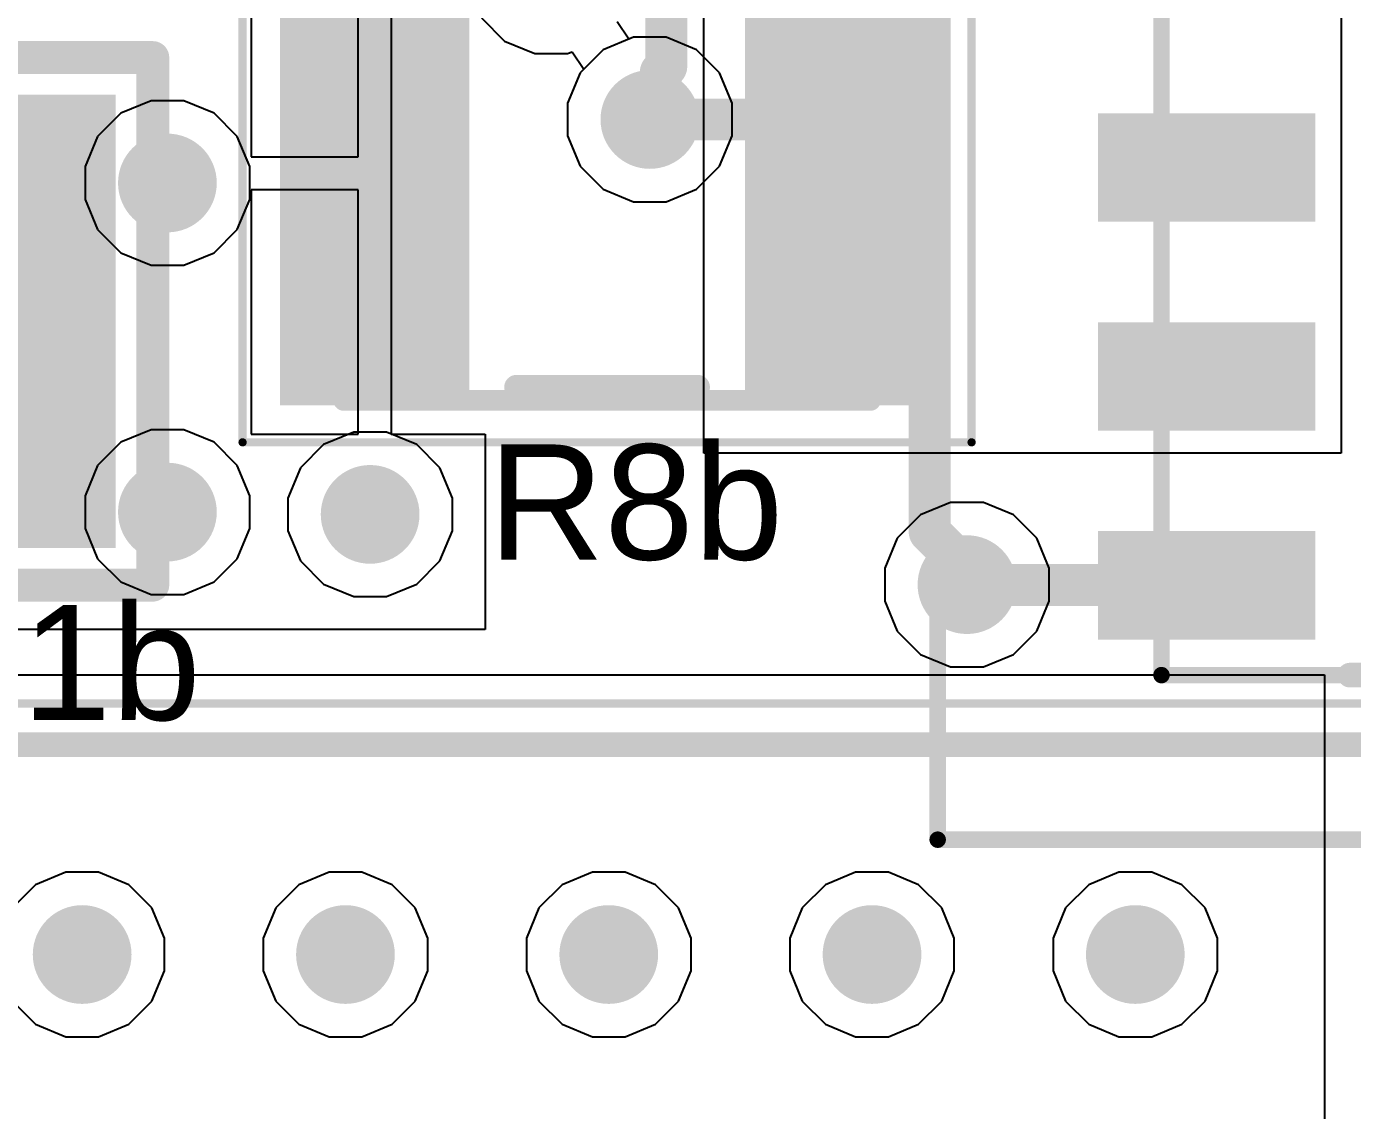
# Model space of a CAD drawing. Header units: inches. Extents: x 0 to 110, y 0 to 95.
# Drawn here: x 46.01 to 54.07, y 33.05 to 39.64 of the extents above; entities that cross this region are included whole.
import ezdxf

# ---------------------------------------------------------------- set-up
doc = ezdxf.new("R2010")
doc.units = ezdxf.units.IN
for name, color, linetype in [('Bottom Courtyard', 56, 'Continuous'), ('Bottom Layer', 5, 'Continuous'), ('Int1', 16, 'Continuous'), ('Int2', 76, 'Continuous'), ('Mechanical 13', 56, 'Continuous'), ('Panelize_Route Cutter Tool Detail', 56, 'Continuous'), ('Top Courtyard', 56, 'Continuous'), ('Top Layer', 1, 'Continuous'), ('Top Overlay', 2, 'Continuous'), ('Top Paste', 8, 'Continuous'), ('Top Solder', 216, 'Continuous'), ('Via Holes', 16, 'Continuous')]:
    doc.layers.add(name, color=color, linetype=linetype)
doc.styles.add('Arial', font='', dxfattribs={"height": 0.2})
doc.styles.get('Arial').set_extended_font_data('Arial')

# ---------------------------------------------------------------- blocks, each defined once
blk = doc.blocks.new('P____PAK_SO_8_734')
at = {"layer": 'Top Layer'}
for points in [[(-3.178, 0.94), (-1.908, 0.94), (-1.908, 0.33), (-3.178, 0.33)], [(-3.178, -0.33), (-1.908, -0.33), (-1.908, -0.94), (-3.178, -0.94)], [(-3.178, -1.6), (-1.908, -1.6), (-1.908, -2.21), (-3.178, -2.21)]]:
    blk.add_hatch(color=1, dxfattribs=at).paths.add_polyline_path(points)
at = {"layer": 'Top Paste'}
for points in [[(-3.178, 0.94), (-1.908, 0.94), (-1.908, 0.33), (-3.178, 0.33)], [(-3.178, -0.33), (-1.908, -0.33), (-1.908, -0.94), (-3.178, -0.94)], [(-3.178, -1.6), (-1.908, -1.6), (-1.908, -2.21), (-3.178, -2.21)]]:
    blk.add_hatch(color=8, dxfattribs=at).paths.add_polyline_path(points)
at = {"layer": 'Top Solder'}
for points in [[(-3.203, 0.965), (-1.883, 0.965), (-1.883, 0.305), (-3.203, 0.305)], [(-3.203, -0.305), (-1.883, -0.305), (-1.883, -0.965), (-3.203, -0.965)], [(-3.203, -1.575), (-1.883, -1.575), (-1.883, -2.235), (-3.203, -2.235)]]:
    blk.add_hatch(color=216, dxfattribs=at).paths.add_polyline_path(points)
at = {"layer": 'Mechanical 13'}
for points in [[(-2.818, -2.45, 0.1, 0.1, 0), (-2.818, 2.45, 0.1, 0.1, 0)], [(-2.818, -2.45, 0.1, 0.1, 0), (3.072, -2.45, 0.1, 0.1, 0)]]:
    blk.add_lwpolyline(points, format="xyseb", dxfattribs=at)
blk.add_lwpolyline([(-2.843, -2.45, 0.05, 0.05, 1), (-2.793, -2.45, 0.05, 0.05, 1)], format="xyseb", close=True, dxfattribs=at)
blk.add_lwpolyline([(-2.843, -2.45, 0.05, 0.05, 1), (-2.793, -2.45, 0.05, 0.05, 1)], format="xyseb", close=True, dxfattribs=at)
at = {"layer": 'Top Courtyard'}
for points in [[(-4.178, -3.45, 0.1, 0.1, 0), (-4.178, 3.45, 0.1, 0.1, 0)], [(-4.178, -3.45, 0.1, 0.1, 0), (4.432, -3.45, 0.1, 0.1, 0)]]:
    blk.add_lwpolyline(points, format="xyseb", dxfattribs=at)
blk.add_lwpolyline([(-4.203, -3.45, 0.05, 0.05, 1), (-4.153, -3.45, 0.05, 0.05, 1)], format="xyseb", close=True, dxfattribs=at)
blk.add_lwpolyline([(-4.203, -3.45, 0.05, 0.05, 1), (-4.153, -3.45, 0.05, 0.05, 1)], format="xyseb", close=True, dxfattribs=at)
at = {"layer": 'Top Overlay'}
blk.add_lwpolyline([(-1.673, -2.45, 0.15, 0.15, 0), (2.127, -2.45, 0.15, 0.15, 0)], format="xyseb", dxfattribs=at)
blk.add_lwpolyline([(-1.7105, -2.45, 0.075, 0.075, 1), (-1.6355, -2.45, 0.075, 0.075, 1)], format="xyseb", close=True, dxfattribs=at)
blk = doc.blocks.new('1210R_740')
at = {"layer": 'Top Layer'}
for points in [[(-1.963, 1.385), (-0.863, 1.385), (-0.863, -1.385), (-1.963, -1.385)], [(0.863, 1.385), (1.963, 1.385), (1.963, -1.385), (0.863, -1.385)]]:
    blk.add_hatch(color=1, dxfattribs=at).paths.add_polyline_path(points)
at = {"layer": 'Top Paste'}
for points in [[(-1.963, 1.385), (-0.863, 1.385), (-0.863, -1.385), (-1.963, -1.385)], [(0.863, 1.385), (1.963, 1.385), (1.963, -1.385), (0.863, -1.385)]]:
    blk.add_hatch(color=8, dxfattribs=at).paths.add_polyline_path(points)
at = {"layer": 'Top Solder'}
for points in [[(-1.988, 1.41), (-0.838, 1.41), (-0.838, -1.41), (-1.988, -1.41)], [(0.838, 1.41), (1.988, 1.41), (1.988, -1.41), (0.838, -1.41)]]:
    blk.add_hatch(color=216, dxfattribs=at).paths.add_polyline_path(points)
at = {"layer": 'Mechanical 13'}
for points in [[(-1.6, 1.38, 0.127, 0.127, 0), (1.6, 1.38, 0.127, 0.127, 0)], [(-1.6, -1.38, 0.127, 0.127, 0), (-1.6, 1.38, 0.127, 0.127, 0)], [(1.6, -1.38, 0.127, 0.127, 0), (1.6, 1.38, 0.127, 0.127, 0)], [(-1.6, -1.38, 0.127, 0.127, 0), (1.6, -1.38, 0.127, 0.127, 0)]]:
    blk.add_lwpolyline(points, format="xyseb", dxfattribs=at)
for points in [[(-1.6317, 1.38, 0.0635, 0.0635, 1), (-1.5682, 1.38, 0.0635, 0.0635, 1)], [(-1.6317, 1.38, 0.0635, 0.0635, 1), (-1.5682, 1.38, 0.0635, 0.0635, 1)], [(1.5682, 1.38, 0.0635, 0.0635, 1), (1.6317, 1.38, 0.0635, 0.0635, 1)], [(1.5682, 1.38, 0.0635, 0.0635, 1), (1.6317, 1.38, 0.0635, 0.0635, 1)], [(-1.6317, -1.38, 0.0635, 0.0635, 1), (-1.5682, -1.38, 0.0635, 0.0635, 1)], [(-1.6317, -1.38, 0.0635, 0.0635, 1), (-1.5682, -1.38, 0.0635, 0.0635, 1)], [(1.5682, -1.38, 0.0635, 0.0635, 1), (1.6317, -1.38, 0.0635, 0.0635, 1)], [(1.5682, -1.38, 0.0635, 0.0635, 1), (1.6317, -1.38, 0.0635, 0.0635, 1)]]:
    blk.add_lwpolyline(points, format="xyseb", close=True, dxfattribs=at)
at = {"layer": 'Top Courtyard'}
for points in [[(-2.215, 1.635, 0.05, 0.05, 0), (2.215, 1.635, 0.05, 0.05, 0)], [(-2.215, -1.635, 0.05, 0.05, 0), (-2.215, 1.635, 0.05, 0.05, 0)], [(2.215, -1.635, 0.05, 0.05, 0), (2.215, 1.635, 0.05, 0.05, 0)], [(-2.215, -1.635, 0.05, 0.05, 0), (2.215, -1.635, 0.05, 0.05, 0)]]:
    blk.add_lwpolyline(points, format="xyseb", dxfattribs=at)
for points in [[(-2.2275, 1.635, 0.025, 0.025, 1), (-2.2025, 1.635, 0.025, 0.025, 1)], [(-2.2275, 1.635, 0.025, 0.025, 1), (-2.2025, 1.635, 0.025, 0.025, 1)], [(2.2025, 1.635, 0.025, 0.025, 1), (2.2275, 1.635, 0.025, 0.025, 1)], [(2.2025, 1.635, 0.025, 0.025, 1), (2.2275, 1.635, 0.025, 0.025, 1)], [(-2.2275, -1.635, 0.025, 0.025, 1), (-2.2025, -1.635, 0.025, 0.025, 1)], [(-2.2275, -1.635, 0.025, 0.025, 1), (-2.2025, -1.635, 0.025, 0.025, 1)], [(2.2025, -1.635, 0.025, 0.025, 1), (2.2275, -1.635, 0.025, 0.025, 1)], [(2.2025, -1.635, 0.025, 0.025, 1), (2.2275, -1.635, 0.025, 0.025, 1)]]:
    blk.add_lwpolyline(points, format="xyseb", close=True, dxfattribs=at)
at = {"layer": 'Top Overlay'}
for points in [[(-0.55, 1.3, 0.15, 0.15, 0), (0.55, 1.3, 0.15, 0.15, 0)], [(-0.55, -1.3, 0.15, 0.15, 0), (0.55, -1.3, 0.15, 0.15, 0)]]:
    blk.add_lwpolyline(points, format="xyseb", dxfattribs=at)
for points in [[(-0.5875, 1.3, 0.075, 0.075, 1), (-0.5125, 1.3, 0.075, 0.075, 1)], [(0.5125, 1.3, 0.075, 0.075, 1), (0.5875, 1.3, 0.075, 0.075, 1)], [(-0.5875, -1.3, 0.075, 0.075, 1), (-0.5125, -1.3, 0.075, 0.075, 1)], [(0.5125, -1.3, 0.075, 0.075, 1), (0.5875, -1.3, 0.075, 0.075, 1)]]:
    blk.add_lwpolyline(points, format="xyseb", close=True, dxfattribs=at)
blk = doc.blocks.new('SPRH127_747')
at = {"layer": 'Mechanical 13'}
blk.add_lwpolyline([(6.604, -6.477, 0.127, 0.127, 0), (-6.096, -6.477, 0.127, 0.127, 0)], format="xyseb", dxfattribs=at)
at = {"layer": 'Top Courtyard'}
blk.add_lwpolyline([(6.904, -6.727, 0.05, 0.05, 0), (-6.396, -6.727, 0.05, 0.05, 0)], format="xyseb", dxfattribs=at)
at = {"layer": 'Top Overlay'}
blk.add_lwpolyline([(6.604, -6.477, 0.15, 0.15, 0), (-6.096, -6.477, 0.15, 0.15, 0)], format="xyseb", dxfattribs=at)
blk = doc.blocks.new('1210C_761')
at = {"layer": 'Top Layer'}
for points in [[(-2.1021, 1.3531), (-1.1479, 1.3531), (-1.1479, -1.3531), (-2.1021, -1.3531)], [(1.1479, 1.3531), (2.1021, 1.3531), (2.1021, -1.3531), (1.1479, -1.3531)]]:
    blk.add_hatch(color=1, dxfattribs=at).paths.add_polyline_path(points)
at = {"layer": 'Top Paste'}
for points in [[(-2.1021, 1.3531), (-1.1479, 1.3531), (-1.1479, -1.3531), (-2.1021, -1.3531)], [(1.1479, 1.3531), (2.1021, 1.3531), (2.1021, -1.3531), (1.1479, -1.3531)]]:
    blk.add_hatch(color=8, dxfattribs=at).paths.add_polyline_path(points)
at = {"layer": 'Top Solder'}
for points in [[(-2.1271, 1.3781), (-1.1229, 1.3781), (-1.1229, -1.3781), (-2.1271, -1.3781)], [(1.1229, 1.3781), (2.1271, 1.3781), (2.1271, -1.3781), (1.1229, -1.3781)]]:
    blk.add_hatch(color=216, dxfattribs=at).paths.add_polyline_path(points)
at = {"layer": 'Bottom Courtyard'}
for points in [[(0, 0.5, 0.1, 0.1, 0), (0, -0.5, 0.1, 0.1, 0)], [(0.5, 0, 0.1, 0.1, 0), (-0.5, 0, 0.1, 0.1, 0)]]:
    blk.add_lwpolyline(points, format="xyseb", dxfattribs=at)
for points in [[(-0.025, 0.5, 0.05, 0.05, 1), (0.025, 0.5, 0.05, 0.05, 1)], [(-0.525, 0, 0.05, 0.05, 1), (-0.475, 0, 0.05, 0.05, 1)], [(0.475, 0, 0.05, 0.05, 1), (0.525, 0, 0.05, 0.05, 1)], [(-0.025, -0.5, 0.05, 0.05, 1), (0.025, -0.5, 0.05, 0.05, 1)]]:
    blk.add_lwpolyline(points, format="xyseb", close=True, dxfattribs=at)
at = {"layer": 'Mechanical 13'}
for points in [[(1.6, 1.25, 0.2, 0.2, 0), (-1.6, 1.25, 0.2, 0.2, 0)], [(-1.6, 1.25, 0.2, 0.2, 0), (-1.6, -1.25, 0.2, 0.2, 0)], [(1.6, 1.25, 0.2, 0.2, 0), (1.6, -1.25, 0.2, 0.2, 0)], [(1.6, -1.25, 0.2, 0.2, 0), (-1.6, -1.25, 0.2, 0.2, 0)]]:
    blk.add_lwpolyline(points, format="xyseb", dxfattribs=at)
for points in [[(-1.65, 1.25, 0.1, 0.1, 1), (-1.55, 1.25, 0.1, 0.1, 1)], [(-1.65, 1.25, 0.1, 0.1, 1), (-1.55, 1.25, 0.1, 0.1, 1)], [(1.55, 1.25, 0.1, 0.1, 1), (1.65, 1.25, 0.1, 0.1, 1)], [(1.55, 1.25, 0.1, 0.1, 1), (1.65, 1.25, 0.1, 0.1, 1)], [(-1.65, -1.25, 0.1, 0.1, 1), (-1.55, -1.25, 0.1, 0.1, 1)], [(-1.65, -1.25, 0.1, 0.1, 1), (-1.55, -1.25, 0.1, 0.1, 1)], [(1.55, -1.25, 0.1, 0.1, 1), (1.65, -1.25, 0.1, 0.1, 1)], [(1.55, -1.25, 0.1, 0.1, 1), (1.65, -1.25, 0.1, 0.1, 1)]]:
    blk.add_lwpolyline(points, format="xyseb", close=True, dxfattribs=at)
at = {"layer": 'Panelize_Route Cutter Tool Detail'}
for points in [[(2.3521, 1.6031, 0.2, 0.2, 0), (-2.3521, 1.6031, 0.2, 0.2, 0)], [(-2.3521, 1.6031, 0.2, 0.2, 0), (-2.3521, -1.6031, 0.2, 0.2, 0)], [(2.3521, 1.6031, 0.2, 0.2, 0), (2.3521, -1.6031, 0.2, 0.2, 0)], [(2.3521, -1.6031, 0.2, 0.2, 0), (-2.3521, -1.6031, 0.2, 0.2, 0)]]:
    blk.add_lwpolyline(points, format="xyseb", dxfattribs=at)
for points in [[(-2.4021, 1.6031, 0.1, 0.1, 1), (-2.3021, 1.6031, 0.1, 0.1, 1)], [(-2.4021, 1.6031, 0.1, 0.1, 1), (-2.3021, 1.6031, 0.1, 0.1, 1)], [(2.3021, 1.6031, 0.1, 0.1, 1), (2.4021, 1.6031, 0.1, 0.1, 1)], [(2.3021, 1.6031, 0.1, 0.1, 1), (2.4021, 1.6031, 0.1, 0.1, 1)], [(-2.4021, -1.6031, 0.1, 0.1, 1), (-2.3021, -1.6031, 0.1, 0.1, 1)], [(-2.4021, -1.6031, 0.1, 0.1, 1), (-2.3021, -1.6031, 0.1, 0.1, 1)], [(2.3021, -1.6031, 0.1, 0.1, 1), (2.4021, -1.6031, 0.1, 0.1, 1)], [(2.3021, -1.6031, 0.1, 0.1, 1), (2.4021, -1.6031, 0.1, 0.1, 1)]]:
    blk.add_lwpolyline(points, format="xyseb", close=True, dxfattribs=at)
at = {"layer": 'Top Courtyard'}
for points in [[(2.3521, 1.6031, 0.2, 0.2, 0), (-2.3521, 1.6031, 0.2, 0.2, 0)], [(-2.3521, 1.6031, 0.2, 0.2, 0), (-2.3521, -1.6031, 0.2, 0.2, 0)], [(2.3521, 1.6031, 0.2, 0.2, 0), (2.3521, -1.6031, 0.2, 0.2, 0)], [(2.3521, -1.6031, 0.2, 0.2, 0), (-2.3521, -1.6031, 0.2, 0.2, 0)]]:
    blk.add_lwpolyline(points, format="xyseb", dxfattribs=at)
for points in [[(-2.4021, 1.6031, 0.1, 0.1, 1), (-2.3021, 1.6031, 0.1, 0.1, 1)], [(-2.4021, 1.6031, 0.1, 0.1, 1), (-2.3021, 1.6031, 0.1, 0.1, 1)], [(2.3021, 1.6031, 0.1, 0.1, 1), (2.4021, 1.6031, 0.1, 0.1, 1)], [(2.3021, 1.6031, 0.1, 0.1, 1), (2.4021, 1.6031, 0.1, 0.1, 1)], [(-2.4021, -1.6031, 0.1, 0.1, 1), (-2.3021, -1.6031, 0.1, 0.1, 1)], [(-2.4021, -1.6031, 0.1, 0.1, 1), (-2.3021, -1.6031, 0.1, 0.1, 1)], [(2.3021, -1.6031, 0.1, 0.1, 1), (2.4021, -1.6031, 0.1, 0.1, 1)], [(2.3021, -1.6031, 0.1, 0.1, 1), (2.4021, -1.6031, 0.1, 0.1, 1)]]:
    blk.add_lwpolyline(points, format="xyseb", close=True, dxfattribs=at)
at = {"layer": 'Top Overlay'}
for points in [[(0.75, 1.275, 0.15, 0.15, 0), (-0.75, 1.275, 0.15, 0.15, 0)], [(0, 0.925, 0.15, 0.15, 0), (0, 0, 0.15, 0.15, 0)], [(0, 0, 0.15, 0.15, 0), (0, -0.925, 0.15, 0.15, 0)], [(0.75, -1.275, 0.15, 0.15, 0), (-0.75, -1.275, 0.15, 0.15, 0)]]:
    blk.add_lwpolyline(points, format="xyseb", dxfattribs=at)
for points in [[(-0.7875, 1.275, 0.075, 0.075, 1), (-0.7125, 1.275, 0.075, 0.075, 1)], [(0.7125, 1.275, 0.075, 0.075, 1), (0.7875, 1.275, 0.075, 0.075, 1)], [(-0.0375, 0.925, 0.075, 0.075, 1), (0.0375, 0.925, 0.075, 0.075, 1)], [(-0.0375, 0, 0.075, 0.075, 1), (0.0375, 0, 0.075, 0.075, 1)], [(-0.0375, 0, 0.075, 0.075, 1), (0.0375, 0, 0.075, 0.075, 1)], [(-0.0375, -0.925, 0.075, 0.075, 1), (0.0375, -0.925, 0.075, 0.075, 1)], [(-0.7875, -1.275, 0.075, 0.075, 1), (-0.7125, -1.275, 0.075, 0.075, 1)], [(0.7125, -1.275, 0.075, 0.075, 1), (0.7875, -1.275, 0.075, 0.075, 1)]]:
    blk.add_lwpolyline(points, format="xyseb", close=True, dxfattribs=at)
at = {"layer": 'Panelize_Route Cutter Tool Detail', "style": 'Arial'}
blk.add_text('C11b', height=1, dxfattribs=at).set_placement((0, 0.0111))

msp = doc.modelspace()

# ---------------------------------------------------------------- hatches: boundary and pattern name
at = {"layer": 'Bottom Layer'}
h = msp.add_hatch(color=5, dxfattribs=at)
edge = h.paths.add_edge_path()
edge.add_arc((49.8, 39.075), 0.3, 0, 360)
h = msp.add_hatch(color=5, dxfattribs=at)
edge = h.paths.add_edge_path()
edge.add_arc((46.868, 38.689), 0.3, 0, 360)
h = msp.add_hatch(color=5, dxfattribs=at)
edge = h.paths.add_edge_path()
edge.add_arc((46.868, 36.689), 0.3, 0, 360)
h = msp.add_hatch(color=5, dxfattribs=at)
edge = h.paths.add_edge_path()
edge.add_arc((48.1, 36.675), 0.3, 0, 360)
h = msp.add_hatch(color=5, dxfattribs=at)
edge = h.paths.add_edge_path()
edge.add_arc((51.727, 36.248), 0.3, 0, 360)
h = msp.add_hatch(color=5, dxfattribs=at)
edge = h.paths.add_edge_path()
edge.add_arc((46.35, 34), 0.3, 0, 360)
h = msp.add_hatch(color=5, dxfattribs=at)
edge = h.paths.add_edge_path()
edge.add_arc((47.95, 34), 0.3, 0, 360)
h = msp.add_hatch(color=5, dxfattribs=at)
edge = h.paths.add_edge_path()
edge.add_arc((49.55, 34), 0.3, 0, 360)
h = msp.add_hatch(color=5, dxfattribs=at)
edge = h.paths.add_edge_path()
edge.add_arc((51.15, 34), 0.3, 0, 360)
h = msp.add_hatch(color=5, dxfattribs=at)
edge = h.paths.add_edge_path()
edge.add_arc((52.75, 34), 0.3, 0, 360)
at = {"layer": 'Int1'}
h = msp.add_hatch(color=16, dxfattribs=at)
edge = h.paths.add_edge_path()
edge.add_arc((49.8, 39.075), 0.3, 0, 360)
h = msp.add_hatch(color=16, dxfattribs=at)
edge = h.paths.add_edge_path()
edge.add_arc((46.868, 38.689), 0.3, 0, 360)
h = msp.add_hatch(color=16, dxfattribs=at)
edge = h.paths.add_edge_path()
edge.add_arc((46.868, 36.689), 0.3, 0, 360)
h = msp.add_hatch(color=16, dxfattribs=at)
edge = h.paths.add_edge_path()
edge.add_arc((48.1, 36.675), 0.3, 0, 360)
h = msp.add_hatch(color=16, dxfattribs=at)
edge = h.paths.add_edge_path()
edge.add_arc((51.727, 36.248), 0.3, 0, 360)
h = msp.add_hatch(color=16, dxfattribs=at)
edge = h.paths.add_edge_path()
edge.add_arc((46.35, 34), 0.3, 0, 360)
h = msp.add_hatch(color=16, dxfattribs=at)
edge = h.paths.add_edge_path()
edge.add_arc((47.95, 34), 0.3, 0, 360)
h = msp.add_hatch(color=16, dxfattribs=at)
edge = h.paths.add_edge_path()
edge.add_arc((49.55, 34), 0.3, 0, 360)
h = msp.add_hatch(color=16, dxfattribs=at)
edge = h.paths.add_edge_path()
edge.add_arc((51.15, 34), 0.3, 0, 360)
h = msp.add_hatch(color=16, dxfattribs=at)
edge = h.paths.add_edge_path()
edge.add_arc((52.75, 34), 0.3, 0, 360)
at = {"layer": 'Int2'}
h = msp.add_hatch(color=76, dxfattribs=at)
edge = h.paths.add_edge_path()
edge.add_arc((49.8, 39.075), 0.3, 0, 360)
h = msp.add_hatch(color=76, dxfattribs=at)
edge = h.paths.add_edge_path()
edge.add_arc((46.868, 38.689), 0.3, 0, 360)
h = msp.add_hatch(color=76, dxfattribs=at)
edge = h.paths.add_edge_path()
edge.add_arc((46.868, 36.689), 0.3, 0, 360)
h = msp.add_hatch(color=76, dxfattribs=at)
edge = h.paths.add_edge_path()
edge.add_arc((48.1, 36.675), 0.3, 0, 360)
h = msp.add_hatch(color=76, dxfattribs=at)
edge = h.paths.add_edge_path()
edge.add_arc((51.727, 36.248), 0.3, 0, 360)
h = msp.add_hatch(color=76, dxfattribs=at)
edge = h.paths.add_edge_path()
edge.add_arc((46.35, 34), 0.3, 0, 360)
h = msp.add_hatch(color=76, dxfattribs=at)
edge = h.paths.add_edge_path()
edge.add_arc((47.95, 34), 0.3, 0, 360)
h = msp.add_hatch(color=76, dxfattribs=at)
edge = h.paths.add_edge_path()
edge.add_arc((49.55, 34), 0.3, 0, 360)
h = msp.add_hatch(color=76, dxfattribs=at)
edge = h.paths.add_edge_path()
edge.add_arc((51.15, 34), 0.3, 0, 360)
h = msp.add_hatch(color=76, dxfattribs=at)
edge = h.paths.add_edge_path()
edge.add_arc((52.75, 34), 0.3, 0, 360)
at = {"layer": 'Top Layer'}
h = msp.add_hatch(color=1, dxfattribs=at)
edge = h.paths.add_edge_path()
edge.add_arc((49.8, 39.075), 0.3, 0, 360)
h = msp.add_hatch(color=1, dxfattribs=at)
edge = h.paths.add_edge_path()
edge.add_arc((46.868, 38.689), 0.3, 0, 360)
h = msp.add_hatch(color=1, dxfattribs=at)
edge = h.paths.add_edge_path()
edge.add_arc((46.868, 36.689), 0.3, 0, 360)
h = msp.add_hatch(color=1, dxfattribs=at)
edge = h.paths.add_edge_path()
edge.add_arc((48.1, 36.675), 0.3, 0, 360)
h = msp.add_hatch(color=1, dxfattribs=at)
edge = h.paths.add_edge_path()
edge.add_arc((51.727, 36.248), 0.3, 0, 360)
h = msp.add_hatch(color=1, dxfattribs=at)
edge = h.paths.add_edge_path()
edge.add_arc((46.35, 34), 0.3, 0, 360)
h = msp.add_hatch(color=1, dxfattribs=at)
edge = h.paths.add_edge_path()
edge.add_arc((47.95, 34), 0.3, 0, 360)
h = msp.add_hatch(color=1, dxfattribs=at)
edge = h.paths.add_edge_path()
edge.add_arc((49.55, 34), 0.3, 0, 360)
h = msp.add_hatch(color=1, dxfattribs=at)
edge = h.paths.add_edge_path()
edge.add_arc((51.15, 34), 0.3, 0, 360)
h = msp.add_hatch(color=1, dxfattribs=at)
edge = h.paths.add_edge_path()
edge.add_arc((52.75, 34), 0.3, 0, 360)
at = {"layer": 'Via Holes'}
h = msp.add_hatch(color=7, dxfattribs=at)
edge = h.paths.add_edge_path()
edge.add_arc((49.8, 39.075), 0.15, 0, 360)
h = msp.add_hatch(color=7, dxfattribs=at)
edge = h.paths.add_edge_path()
edge.add_arc((46.868, 38.689), 0.15, 0, 360)
h = msp.add_hatch(color=7, dxfattribs=at)
edge = h.paths.add_edge_path()
edge.add_arc((46.868, 36.689), 0.15, 0, 360)
h = msp.add_hatch(color=7, dxfattribs=at)
edge = h.paths.add_edge_path()
edge.add_arc((48.1, 36.675), 0.15, 0, 360)
h = msp.add_hatch(color=7, dxfattribs=at)
edge = h.paths.add_edge_path()
edge.add_arc((51.727, 36.248), 0.15, 0, 360)
h = msp.add_hatch(color=7, dxfattribs=at)
edge = h.paths.add_edge_path()
edge.add_arc((46.35, 34), 0.15, 0, 360)
h = msp.add_hatch(color=7, dxfattribs=at)
edge = h.paths.add_edge_path()
edge.add_arc((47.95, 34), 0.15, 0, 360)
h = msp.add_hatch(color=7, dxfattribs=at)
edge = h.paths.add_edge_path()
edge.add_arc((49.55, 34), 0.15, 0, 360)
h = msp.add_hatch(color=7, dxfattribs=at)
edge = h.paths.add_edge_path()
edge.add_arc((51.15, 34), 0.15, 0, 360)
h = msp.add_hatch(color=7, dxfattribs=at)
edge = h.paths.add_edge_path()
edge.add_arc((52.75, 34), 0.15, 0, 360)

# ---------------------------------------------------------------- linework, layer by layer
at = {"layer": 'Bottom Layer'}
for points in [[(49.9, 39.3968, 0.254, 0.254, 0), (49.9, 49.475, 0.254, 0.254, 0)], [(51.5, 36.5686, 0.254, 0.254, 0), (51.5, 49.375, 0.254, 0.254, 0)], [(49.8662, 39.363, 0.254, 0.254, 0), (49.9, 39.3968, 0.254, 0.254, 0)], [(49.8662, 39.1412, 0.254, 0.254, 0), (49.8662, 39.363, 0.254, 0.254, 0)], [(49.8, 39.075, 0.254, 0.254, 0), (49.8662, 39.1412, 0.254, 0.254, 0)], [(51.5, 36.5686, 0.254, 0.254, 0), (51.727, 36.3416, 0.254, 0.254, 0)], [(51.727, 36.248, 0.254, 0.254, 0), (51.727, 36.3416, 0.254, 0.254, 0)]]:
    msp.add_lwpolyline(points, format="xyseb", dxfattribs=at)
for points in [[(49.8027, 39.363, 0.127, 0.127, 1), (49.9297, 39.363, 0.127, 0.127, 1)], [(49.8027, 39.363, 0.127, 0.127, 1), (49.9297, 39.363, 0.127, 0.127, 1)], [(49.8365, 39.3968, 0.127, 0.127, 1), (49.9635, 39.3968, 0.127, 0.127, 1)], [(49.8365, 39.3968, 0.127, 0.127, 1), (49.9635, 39.3968, 0.127, 0.127, 1)], [(49.8027, 39.1412, 0.127, 0.127, 1), (49.9297, 39.1412, 0.127, 0.127, 1)], [(49.8027, 39.1412, 0.127, 0.127, 1), (49.9297, 39.1412, 0.127, 0.127, 1)], [(49.7365, 39.075, 0.127, 0.127, 1), (49.8635, 39.075, 0.127, 0.127, 1)], [(51.4365, 36.5686, 0.127, 0.127, 1), (51.5635, 36.5686, 0.127, 0.127, 1)], [(51.4365, 36.5686, 0.127, 0.127, 1), (51.5635, 36.5686, 0.127, 0.127, 1)], [(51.6635, 36.3416, 0.127, 0.127, 1), (51.7905, 36.3416, 0.127, 0.127, 1)], [(51.6635, 36.3416, 0.127, 0.127, 1), (51.7905, 36.3416, 0.127, 0.127, 1)], [(51.6635, 36.248, 0.127, 0.127, 1), (51.7905, 36.248, 0.127, 0.127, 1)]]:
    msp.add_lwpolyline(points, format="xyseb", close=True, dxfattribs=at)
at = {"layer": 'Int1'}
for p, q in [((48.7761, 39.6918), (48.9168, 39.5511)), ((49.6721, 39.5632), (49.6013, 39.6692)), ((49.7006, 39.575), (49.6721, 39.5632)), ((49.8995, 39.575), (49.7006, 39.575)), ((50.0832, 39.4989), (49.8995, 39.575)), ((48.9168, 39.5511), (49.1006, 39.475)), ((49.2995, 39.475), (49.3279, 39.4868)), ((49.3279, 39.4868), (49.3987, 39.3808)), ((50.2239, 39.3582), (50.0832, 39.4989)), ((49.1006, 39.475), (49.2995, 39.475)), ((49.3761, 39.3582), (49.3, 39.1745)), ((49.3987, 39.3808), (49.3761, 39.3582)), ((50.3, 39.1745), (50.2239, 39.3582)), ((46.7686, 39.189), (46.5848, 39.1129)), ((46.9675, 39.189), (46.7686, 39.189)), ((47.1513, 39.1129), (46.9675, 39.189)), ((49.3, 39.1745), (49.3, 38.9756)), ((50.3, 38.9756), (50.3, 39.1745)), ((46.5848, 39.1129), (46.4442, 38.9723)), ((47.2919, 38.9723), (47.1513, 39.1129)), ((46.4442, 38.9723), (46.368, 38.7885)), ((47.368, 38.7885), (47.2919, 38.9723)), ((49.3, 38.9756), (49.3761, 38.7918)), ((50.2239, 38.7918), (50.3, 38.9756)), ((46.368, 38.7885), (46.368, 38.5896)), ((47.368, 38.5896), (47.368, 38.7885)), ((49.3761, 38.7918), (49.5168, 38.6511)), ((50.0832, 38.6511), (50.2239, 38.7918)), ((49.5168, 38.6511), (49.7006, 38.575)), ((49.8995, 38.575), (50.0832, 38.6511)), ((46.368, 38.5896), (46.4442, 38.4058)), ((47.2919, 38.4058), (47.368, 38.5896)), ((49.7006, 38.575), (49.8995, 38.575)), ((46.4442, 38.4058), (46.5848, 38.2651)), ((47.1513, 38.2651), (47.2919, 38.4058)), ((46.5848, 38.2651), (46.7686, 38.189)), ((46.9675, 38.189), (47.1513, 38.2651)), ((46.7686, 38.189), (46.9675, 38.189)), ((46.7686, 37.189), (46.5848, 37.1129)), ((46.9675, 37.189), (46.7686, 37.189)), ((47.1513, 37.1129), (46.9675, 37.189)), ((48.0006, 37.175), (47.8168, 37.0989)), ((48.1995, 37.175), (48.0006, 37.175)), ((48.3832, 37.0989), (48.1995, 37.175)), ((46.5848, 37.1129), (46.4442, 36.9723)), ((47.2919, 36.9723), (47.1513, 37.1129)), ((47.8168, 37.0989), (47.6761, 36.9582)), ((48.5239, 36.9582), (48.3832, 37.0989)), ((46.4442, 36.9723), (46.368, 36.7885)), ((47.368, 36.7885), (47.2919, 36.9723)), ((47.6761, 36.9582), (47.6, 36.7745)), ((48.6, 36.7745), (48.5239, 36.9582)), ((46.368, 36.7885), (46.368, 36.5896)), ((47.368, 36.5896), (47.368, 36.7885)), ((47.6, 36.7745), (47.6, 36.5756)), ((48.6, 36.5756), (48.6, 36.7745)), ((51.6276, 36.748), (51.4438, 36.6719)), ((51.8265, 36.748), (51.6276, 36.748)), ((52.0102, 36.6719), (51.8265, 36.748)), ((51.4438, 36.6719), (51.3031, 36.5312)), ((52.1509, 36.5312), (52.0102, 36.6719)), ((46.368, 36.5896), (46.4442, 36.4058)), ((47.2919, 36.4058), (47.368, 36.5896)), ((47.6, 36.5756), (47.6761, 36.3918)), ((48.5239, 36.3918), (48.6, 36.5756)), ((51.3031, 36.5312), (51.227, 36.3475)), ((52.227, 36.3475), (52.1509, 36.5312)), ((46.4442, 36.4058), (46.5848, 36.2651)), ((47.1513, 36.2651), (47.2919, 36.4058)), ((47.6761, 36.3918), (47.8168, 36.2511)), ((48.3832, 36.2511), (48.5239, 36.3918)), ((51.227, 36.3475), (51.227, 36.1485)), ((52.227, 36.1485), (52.227, 36.3475)), ((46.5848, 36.2651), (46.7686, 36.189)), ((46.9675, 36.189), (47.1513, 36.2651)), ((46.7686, 36.189), (46.9675, 36.189)), ((47.8168, 36.2511), (48.0006, 36.175)), ((48.1995, 36.175), (48.3832, 36.2511)), ((48.0006, 36.175), (48.1995, 36.175)), ((51.227, 36.1485), (51.3031, 35.9648)), ((52.1509, 35.9648), (52.227, 36.1485)), ((51.3031, 35.9648), (51.4438, 35.8241)), ((52.0102, 35.8241), (52.1509, 35.9648)), ((51.4438, 35.8241), (51.6276, 35.748)), ((51.8265, 35.748), (52.0102, 35.8241)), ((51.6276, 35.748), (51.8265, 35.748))]:
    msp.add_line(p, q, dxfattribs=at)
at = {"layer": 'Int2'}
for p, q in [((49.7006, 39.575), (49.5168, 39.4989)), ((49.8995, 39.575), (49.7006, 39.575)), ((50.0832, 39.4989), (49.8995, 39.575)), ((49.5168, 39.4989), (49.3761, 39.3582)), ((50.2239, 39.3582), (50.0832, 39.4989)), ((49.3761, 39.3582), (49.3, 39.1745)), ((50.3, 39.1745), (50.2239, 39.3582)), ((49.3, 39.1745), (49.3, 38.9756)), ((50.3, 38.9756), (50.3, 39.1745)), ((49.3, 38.9756), (49.3761, 38.7918)), ((50.2239, 38.7918), (50.3, 38.9756)), ((49.3761, 38.7918), (49.5168, 38.6511)), ((50.0832, 38.6511), (50.2239, 38.7918)), ((49.5168, 38.6511), (49.7006, 38.575)), ((49.8995, 38.575), (50.0832, 38.6511)), ((49.7006, 38.575), (49.8995, 38.575)), ((51.6276, 36.748), (51.4438, 36.6719)), ((51.8265, 36.748), (51.6276, 36.748)), ((52.0102, 36.6719), (51.8265, 36.748)), ((51.4438, 36.6719), (51.3031, 36.5312)), ((52.1509, 36.5312), (52.0102, 36.6719)), ((51.3031, 36.5312), (51.227, 36.3475)), ((52.227, 36.3475), (52.1509, 36.5312)), ((51.227, 36.3475), (51.227, 36.1485)), ((52.227, 36.1485), (52.227, 36.3475)), ((51.227, 36.1485), (51.3031, 35.9648)), ((52.1509, 35.9648), (52.227, 36.1485)), ((51.3031, 35.9648), (51.4438, 35.8241)), ((52.0102, 35.8241), (52.1509, 35.9648)), ((51.4438, 35.8241), (51.6276, 35.748)), ((51.8265, 35.748), (52.0102, 35.8241)), ((51.6276, 35.748), (51.8265, 35.748)), ((46.2505, 34.5), (46.0667, 34.4239)), ((46.4494, 34.5), (46.2505, 34.5)), ((46.6332, 34.4239), (46.4494, 34.5)), ((47.8505, 34.5), (47.6667, 34.4239)), ((48.0494, 34.5), (47.8505, 34.5)), ((48.2332, 34.4239), (48.0494, 34.5)), ((49.4505, 34.5), (49.2667, 34.4239)), ((49.6494, 34.5), (49.4505, 34.5)), ((49.8332, 34.4239), (49.6494, 34.5)), ((51.0505, 34.5), (50.8667, 34.4239)), ((51.2494, 34.5), (51.0505, 34.5)), ((51.4332, 34.4239), (51.2494, 34.5)), ((52.6505, 34.5), (52.4667, 34.4239)), ((52.8494, 34.5), (52.6505, 34.5)), ((53.0332, 34.4239), (52.8494, 34.5)), ((46.0667, 34.4239), (45.9261, 34.2832)), ((46.7738, 34.2832), (46.6332, 34.4239)), ((47.6667, 34.4239), (47.5261, 34.2832)), ((48.3738, 34.2832), (48.2332, 34.4239)), ((49.2667, 34.4239), (49.1261, 34.2832)), ((49.9738, 34.2832), (49.8332, 34.4239)), ((50.8667, 34.4239), (50.7261, 34.2832)), ((51.5738, 34.2832), (51.4332, 34.4239)), ((52.4667, 34.4239), (52.3261, 34.2832)), ((53.1738, 34.2832), (53.0332, 34.4239)), ((46.85, 34.0994), (46.7738, 34.2832)), ((47.5261, 34.2832), (47.45, 34.0994)), ((48.45, 34.0994), (48.3738, 34.2832)), ((49.1261, 34.2832), (49.05, 34.0994)), ((50.05, 34.0994), (49.9738, 34.2832)), ((50.7261, 34.2832), (50.65, 34.0994)), ((51.65, 34.0994), (51.5738, 34.2832)), ((52.3261, 34.2832), (52.25, 34.0994)), ((53.25, 34.0994), (53.1738, 34.2832)), ((46.85, 33.9005), (46.85, 34.0994)), ((47.45, 34.0994), (47.45, 33.9005)), ((48.45, 33.9005), (48.45, 34.0994)), ((49.05, 34.0994), (49.05, 33.9005)), ((50.05, 33.9005), (50.05, 34.0994)), ((50.65, 34.0994), (50.65, 33.9005)), ((51.65, 33.9005), (51.65, 34.0994)), ((52.25, 34.0994), (52.25, 33.9005)), ((53.25, 33.9005), (53.25, 34.0994)), ((46.7738, 33.7167), (46.85, 33.9005)), ((47.45, 33.9005), (47.5261, 33.7167)), ((48.3738, 33.7167), (48.45, 33.9005)), ((49.05, 33.9005), (49.1261, 33.7167)), ((49.9738, 33.7167), (50.05, 33.9005)), ((50.65, 33.9005), (50.7261, 33.7167)), ((51.5738, 33.7167), (51.65, 33.9005)), ((52.25, 33.9005), (52.3261, 33.7167)), ((53.1738, 33.7167), (53.25, 33.9005)), ((45.9261, 33.7167), (46.0667, 33.5761)), ((46.6332, 33.5761), (46.7738, 33.7167)), ((47.5261, 33.7167), (47.6667, 33.5761)), ((48.2332, 33.5761), (48.3738, 33.7167)), ((49.1261, 33.7167), (49.2667, 33.5761)), ((49.8332, 33.5761), (49.9738, 33.7167)), ((50.7261, 33.7167), (50.8667, 33.5761)), ((51.4332, 33.5761), (51.5738, 33.7167)), ((52.3261, 33.7167), (52.4667, 33.5761)), ((53.0332, 33.5761), (53.1738, 33.7167)), ((46.0667, 33.5761), (46.2505, 33.5)), ((46.4494, 33.5), (46.6332, 33.5761)), ((47.6667, 33.5761), (47.8505, 33.5)), ((48.0494, 33.5), (48.2332, 33.5761)), ((49.2667, 33.5761), (49.4505, 33.5)), ((49.6494, 33.5), (49.8332, 33.5761)), ((50.8667, 33.5761), (51.0505, 33.5)), ((51.2494, 33.5), (51.4332, 33.5761)), ((52.4667, 33.5761), (52.6505, 33.5)), ((52.8494, 33.5), (53.0332, 33.5761)), ((46.2505, 33.5), (46.4494, 33.5)), ((47.8505, 33.5), (48.0494, 33.5)), ((49.4505, 33.5), (49.6494, 33.5)), ((51.0505, 33.5), (51.2494, 33.5)), ((52.6505, 33.5), (52.8494, 33.5))]:
    msp.add_line(p, q, dxfattribs=at)
at = {"layer": 'Top Layer'}
for p, q in [((50.127, 37.048), (50.127, 41.075)), ((54, 41.075), (54, 37.048)), ((47.377, 40.333), (47.377, 38.848)), ((48.027, 38.848), (48.027, 40.333)), ((48.227, 40.333), (48.227, 38.748)), ((47.377, 38.848), (48.027, 38.848)), ((48.227, 38.748), (48.227, 37.163)), ((48.027, 38.648), (47.377, 38.648)), ((47.377, 38.648), (47.377, 37.163)), ((48.027, 37.163), (48.027, 38.648)), ((47.377, 37.163), (48.027, 37.163)), ((48.227, 37.163), (48.8, 37.163)), ((48.8, 37.163), (48.8, 35.975)), ((54, 37.048), (50.127, 37.048)), ((48.8, 35.975), (44.4539, 35.975)), ((44.35, 35.7), (53.9, 35.7)), ((53.9, 35.7), (53.9, 22.2))]:
    msp.add_line(p, q, dxfattribs=at)
for points in [[(48.127, 39.552, 0.254, 0.254, 0), (48.55, 39.975, 0.254, 0.254, 0)], [(48.127, 38.748, 0.254, 0.254, 0), (48.127, 39.552, 0.254, 0.254, 0)], [(49.8, 39.075, 0.254, 0.254, 0), (50.626, 39.075, 0.254, 0.254, 0)], [(50.626, 39.075, 0.254, 0.254, 0), (50.953, 38.748, 0.254, 0.254, 0)], [(51.727, 36.248, 0.254, 0.254, 0), (51.7295, 36.2455, 0.254, 0.254, 0)], [(51.7295, 36.2455, 0.254, 0.254, 0), (53.1815, 36.2455, 0.254, 0.254, 0)], [(53.1815, 36.2455, 0.254, 0.254, 0), (53.184, 36.243, 0.254, 0.254, 0)]]:
    msp.add_lwpolyline(points, format="xyseb", dxfattribs=at)
for points in [[(48.0635, 39.552, 0.127, 0.127, 1), (48.1905, 39.552, 0.127, 0.127, 1)], [(48.0635, 39.552, 0.127, 0.127, 1), (48.1905, 39.552, 0.127, 0.127, 1)], [(49.7365, 39.075, 0.127, 0.127, 1), (49.8635, 39.075, 0.127, 0.127, 1)], [(50.5625, 39.075, 0.127, 0.127, 1), (50.6895, 39.075, 0.127, 0.127, 1)], [(50.5625, 39.075, 0.127, 0.127, 1), (50.6895, 39.075, 0.127, 0.127, 1)], [(48.0635, 38.748, 0.127, 0.127, 1), (48.1905, 38.748, 0.127, 0.127, 1)], [(50.8895, 38.748, 0.127, 0.127, 1), (51.0165, 38.748, 0.127, 0.127, 1)], [(51.6635, 36.248, 0.127, 0.127, 1), (51.7905, 36.248, 0.127, 0.127, 1)], [(51.666, 36.2455, 0.127, 0.127, 1), (51.793, 36.2455, 0.127, 0.127, 1)], [(51.666, 36.2455, 0.127, 0.127, 1), (51.793, 36.2455, 0.127, 0.127, 1)], [(53.118, 36.2455, 0.127, 0.127, 1), (53.245, 36.2455, 0.127, 0.127, 1)], [(53.118, 36.2455, 0.127, 0.127, 1), (53.245, 36.2455, 0.127, 0.127, 1)], [(53.1205, 36.243, 0.127, 0.127, 1), (53.2475, 36.243, 0.127, 0.127, 1)]]:
    msp.add_lwpolyline(points, format="xyseb", close=True, dxfattribs=at)

# ---------------------------------------------------------------- block references
for name, p in [('P____PAK_SO_8_734', (55.727, 38.148)), ('1210R_740', (49.54, 38.748))]:
    msp.add_blockref(name, p)
at = {"rotation": 180}
for name, p in [('1210C_761', (44.427, 37.848)), ('SPRH127_747', (51.427, 28.798))]:
    msp.add_blockref(name, p, dxfattribs=at)

# ---------------------------------------------------------------- texts
at = {"layer": 'Top Overlay', "style": 'Arial'}
for s, p in [('R8b', (48.817, 36.4001)), ('C11b', (44.7337, 35.4251))]:
    msp.add_text(s, height=0.7, dxfattribs=at).set_placement(p)

doc.saveas('drawing.dxf')
